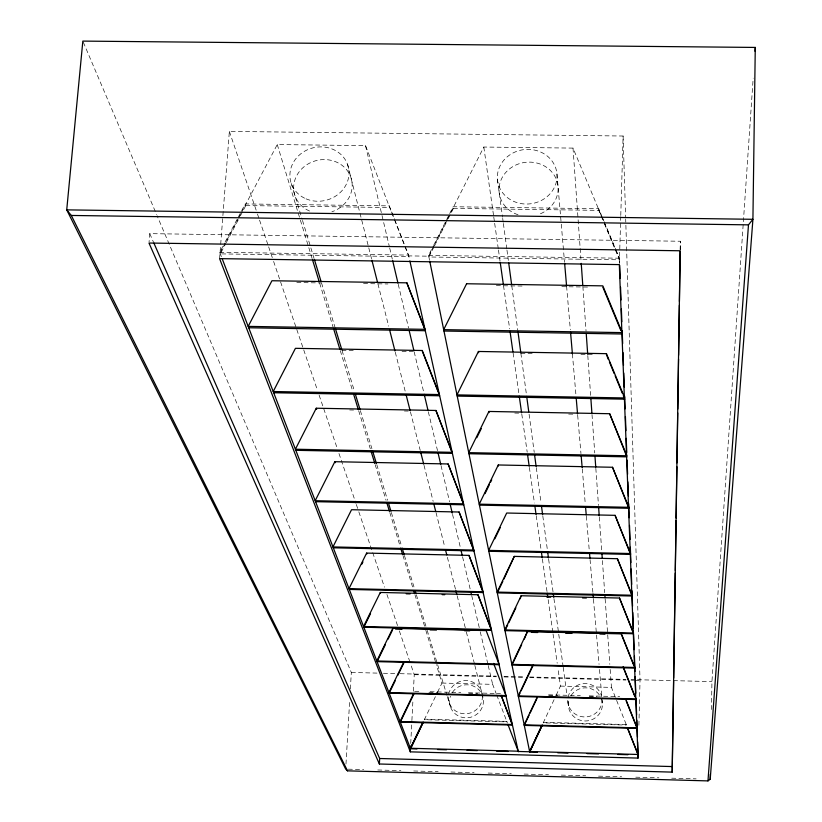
<?xml version="1.0" encoding="UTF-8"?>
<svg xmlns="http://www.w3.org/2000/svg" width="822" height="822" viewBox="0 0 822 822"><rect width="100%" height="100%" fill="white"/><g stroke="black" fill="none" stroke-linecap="round" stroke-linejoin="round"><path stroke-width="0.62" stroke-dasharray="4.11 3.08" d="M680.226 250.217L680.359 241.247L149.768 233.643L149.07 241.863M711.451 709.509L711.944 681.613L753.178 78.182M680.174 249.58L680.359 241.247M638.889 725.261L640.04 680.411L625.696 219.279M619.356 263.482L620.733 216.731M620.774 215.446L623.107 136.02L229.359 131.417L223.327 210M410.723 743.427L411.832 721.778M411.894 720.504L412.942 700.139M413.394 691.23L414.247 674.677L410.527 663.734M345.98 764.008L349.617 701.7M350.367 688.98L351.323 672.447L157.115 215.754M219.587 258.632L223.224 211.275M543.167 722.959L555.59 696.46M556.134 695.309L560.45 686.082L557.922 668.286M424.275 719.805L436.985 693.388M437.54 692.237L441.959 683.051L436.328 664.649M429.495 259.958L428.57 255.395L433.132 246.343M433.708 245.213L449.131 214.665M449.696 213.535L453.128 206.743L598.714 208.716L601.673 215.785M447.096 219.803L428.724 256.187L408.75 255.889M447.661 218.662L483.819 147.035L573.016 148.104L601.19 215.354M434.026 246.805L428.889 256.978L619.521 259.803L603.738 222.135M434.591 245.675L447.713 219.69M448.278 218.56L453.415 208.387L453.128 206.743M221.395 256.69L219.71 252.313L224.457 243.312M225.053 242.182L241.072 211.809M241.668 210.679L245.223 203.928L389.279 205.88L394.334 218.765M220.008 253.104L237.907 219.176M238.503 218.046L240.887 213.525M241.483 212.395L277.261 144.559L365.523 145.617L408.935 256.68L220.317 253.885L225.649 243.774M226.245 242.654L239.87 216.803M240.466 215.683L245.799 205.572L245.223 203.928M245.799 205.572L389.659 207.524L389.279 205.88M453.415 208.387L598.796 210.36L603.245 220.954M219.71 252.313L408.575 255.097L409.582 259.649M428.57 255.395L619.459 258.211L619.634 262.855M296.814 282.562L321.186 282.932M363.53 283.59L387.912 283.97M496.365 285.655L522.042 286.056M561.837 286.673L587.504 287.063M341.931 350.378L354.734 350.604M402.071 351.415L414.874 351.631M520.85 353.46L534.917 353.707M580.948 354.498L593.731 354.714M349.71 409.973L353.532 410.044M404.393 411L408.215 411.072M514.778 413.065L518.631 413.137M568.67 414.072L573.797 414.175M351.323 672.447L378.274 673.136M383.412 673.259L398.814 673.66M400.098 673.691L496.344 676.136M504.04 676.331L524.58 676.845M529.707 676.979L625.963 679.424M631.091 679.558L636.228 679.681M637.512 679.722L711.944 681.613M414.247 674.677L496.354 676.763M504.05 676.958L524.58 677.482M529.707 677.605L625.932 680.051M631.06 680.184L633.628 680.246M634.913 680.287L640.04 680.411M441.959 683.051L492.655 684.346L496.313 693.943M560.45 686.082L611.455 687.398L616.14 699.203M414.689 691.353L421.09 691.518M430.06 691.744L460.793 692.545M468.478 692.741L500.485 693.573M548.593 694.816L580.332 695.628M589.22 695.864L619.696 696.645M428.961 692.299L437.921 692.525M468.632 693.316L477.592 693.552M548.685 695.391L557.563 695.618M589.282 696.439L596.895 696.635M348.251 769.166L363.663 769.587M377.781 769.988L400.879 770.625M413.713 770.985L438.105 771.663M450.939 772.022L474.047 772.67M488.165 773.06L511.274 773.708M524.107 774.067L548.49 774.745M561.323 775.105L585.716 775.783M598.55 776.132L621.658 776.78M635.776 777.17L658.884 777.818M671.718 778.177L696.1 778.855M149.768 233.643L153.365 241.863M83.341 42.282L156.612 214.573M602.166 216.957L603.656 220.502M604.149 221.673L615.503 248.789M616.007 249.96L619.459 258.211M601.694 216.535L615.041 248.388M615.534 249.569L619.49 259.012M616.603 700.385L627.176 726.833M394.796 219.936L404.907 245.727M405.359 246.898L408.575 255.097M496.776 695.135L507.297 722.702M229.359 131.417L257.07 212.847M257.481 214.059L259.146 218.929M259.557 220.142L268.239 245.665M268.65 246.877L273.202 260.245M273.613 261.458L296.362 328.307M296.783 329.519L317.456 390.286M319.111 395.146L336.897 447.404M338.972 453.487L355.926 503.311M356.337 504.523L358.402 510.606M358.824 511.818L384.46 587.175M386.946 594.46L397.704 626.066M399.358 630.926L410.106 662.522M291.276 183.501L302.126 219.186M302.496 220.409L314.076 258.457M321.536 283.004L334.975 327.197M342.065 350.511L354.385 391.015M360.355 410.651L371.924 448.699M376.784 464.656L387.604 500.249M391.344 512.527L401.794 546.887M404.403 555.477L414.483 588.624M416.353 594.758L426.803 629.118M427.173 630.351L437.253 663.488M437.623 664.721L446.963 695.402M447.332 696.624L450.446 706.869M277.261 144.559L312.155 258.632M319.655 283.169L333.157 327.331M340.287 350.634L352.669 391.108M358.669 410.733L370.301 448.761M375.181 464.707L386.063 500.279M389.813 512.548L400.314 546.897M402.944 555.477L413.076 588.603M414.946 594.738L425.457 629.077M425.827 630.31L435.958 663.426M347.583 164.472L368.451 246.61M368.77 247.854L371.606 259.043M377.925 283.898L388.662 326.149M395.29 352.248L405.39 392.022M410.445 411.904L420.237 450.435M424.018 465.344L433.173 501.389M436.02 512.568L444.856 547.37M447.384 557.316L455.594 589.631M457.176 595.837L466.012 630.638M466.331 631.882L474.541 664.197M474.849 665.44L482.545 695.7A16.995 16.471 -17.1 0 1 466.506 717.832A16.995 16.471 -17.1 0 1 450.466 696.244M365.523 145.617L389.412 246.867M389.71 248.11L392.361 259.362M398.259 284.361L408.585 328.112M414.196 351.857L423.926 393.111M428.354 411.863L437.499 450.61M441.034 465.612L449.593 501.852M452.542 514.356L460.505 548.099M462.57 556.854L470.235 589.353M471.715 595.601L479.976 630.597M480.264 631.851L487.939 664.351M488.227 665.604L492.655 684.346M483.819 147.035L493.58 215.693M493.765 216.957L494.484 222.043M494.659 223.317L498.276 248.747M498.461 250.011L500.084 261.458M503.516 285.614L509.661 328.841M513.103 352.998L519.062 394.95M521.775 414.021L527.2 452.162M529.368 467.42L534.423 503.013M536.232 515.723L541.112 550.052M542.376 558.95L547.082 592.004M548.161 599.639L552.867 632.693M553.042 633.957L557.203 663.2M497.413 179.237L502.519 217.131M502.694 218.405L503.208 222.217M503.383 223.492L506.814 248.922M506.979 250.196L508.356 260.369M511.777 285.799L517.778 330.31M520.871 353.203L526.522 395.166M529.091 414.237L534.238 452.388M536.293 467.646L541.092 503.259M542.808 515.969L547.442 550.308M548.634 559.207L553.093 592.272M553.956 598.632L558.58 632.961M558.755 634.235L563.039 666.026M563.204 667.3L566.975 695.268M567.838 701.628L568.392 705.749M556.967 174.017A29.9 27.29 -7.5 0 1 514.264 201.626A29.9 27.29 -7.5 0 1 510.359 154.505A29.9 27.29 -7.5 0 1 556.967 174.017L564.509 261.92M566.594 286.2L570.324 329.632M572.41 353.912L576.027 396.07M577.671 415.233L580.959 453.569M582.274 468.9L585.346 504.667M586.333 516.175L589.292 550.668M590.062 559.607L592.919 592.826M593.463 599.217L596.423 633.711M596.536 634.985L599.053 664.371M599.495 669.488L601.796 696.316M602.197 700.94L602.372 703.005M573.016 148.104L581.144 262.115M582.87 286.446L586.065 331.287M587.802 355.618L590.638 395.331M592.004 414.545L594.748 452.973M595.837 468.345L598.488 505.499M599.31 517.028L601.776 551.613M602.413 560.573L604.694 592.6M605.156 599.002L607.622 633.598M607.715 634.872L609.811 664.34M610.181 669.457L611.455 687.398M598.714 208.716L598.796 210.36M623.107 136.02L625.665 218.005M601.437 698.782A17.046 16.574 -4.2 0 1 585.613 720.986A17.046 16.574 -4.2 0 1 569.184 699.327M571.105 695.422A17.046 16.574 -4.2 0 1 600.553 696.799M518.004 214.737A29.592 27.054 -7.4 0 1 505.16 173.175A29.592 27.054 -7.4 0 1 552.548 172.856A29.592 27.054 -7.4 0 1 538.287 214.593M602.012 698.875A17.149 16.666 -4.3 0 1 585.151 716.948A17.149 16.666 -4.3 0 1 567.807 699.45M568.074 697.292A17.149 16.666 -4.3 0 1 601.694 696.717M452.419 692.36A16.995 16.471 -17.1 0 1 481.692 693.717M309.514 211.018A29.438 26.777 -14.5 0 1 301.253 169.342A29.438 26.777 -14.5 0 1 347.531 170.894A29.438 26.777 -14.5 0 1 331.913 211.768M482.36 695.772A17.087 16.563 -17 0 1 465.355 713.784A17.087 16.563 -17 0 1 448.339 696.357M448.637 694.2A17.087 16.563 -17 0 1 465.355 680.575A17.087 16.563 -17 0 1 482.062 693.624M506.825 721.356L424.358 719.168L424.542 719.702L506.948 721.891L506.825 721.356M626.261 724.531L543.291 722.333L543.383 722.867L626.292 725.066L626.261 724.531M306.041 198.842A29.736 27.013 -14.5 0 0 348.99 171.377A29.736 27.013 -14.5 0 0 303.349 151.988A29.736 27.013 -14.5 0 0 306.041 198.842"/><path stroke-width="1.23" d="M755.274 47.429L752.921 219.299L710.218 779.246L707.978 780.9L347.521 770.841L345.692 769.094L66.726 209.867L82.837 41.1L755.274 47.429L755.007 51.272M672.201 772.115L680.154 250.772L148.967 243.035L379.374 763.998L672.201 772.115L673.639 680.719M673.67 678.16L675.283 573.098M675.324 570.53L676.085 520.562M676.126 518.004L676.907 466.752M676.968 462.909L677.729 412.932M677.79 409.089L678.561 359.122M678.612 355.279L679.383 305.311M679.434 301.469L680.205 251.491M710.218 779.246L710.311 774.18M638.047 758.09L619.326 264.602L219.587 258.632L410.291 751.853L638.047 758.09L638.129 754.73M410.291 751.853L410.589 745.975M379.374 763.998L379.672 758.501L153.878 243.045M707.978 780.9L748.482 224.858L752.921 219.299L66.726 209.867L71.319 215.456L347.521 770.841M541.719 725.692L529.604 751.514L638.119 754.473L627.371 727.562M542.088 725.271L529.666 751.77L518.281 751.462M537.372 752.233L529.717 752.027L542.335 725.107M537.383 696.789L524.179 724.84L637.122 727.85L625.696 699.08M529.039 715.304L524.292 725.394L637.142 728.405M530.098 713.064L536.951 698.495M532.635 665.532L518.281 695.895L636.033 698.947L636.639 715.027M519.997 693.131L518.405 696.501L636.053 699.543M521.056 690.881L533.273 665.039M527.426 631.594L511.859 664.371L634.851 667.464L621.422 633.875L527.426 631.594L524.323 639.064M512.527 663.899L521.651 644.705M521.158 595.745L504.842 629.919L633.557 633.032L619.5 598.036L521.158 595.745L520.203 598.765M507.708 624.946L504.985 630.638L633.587 633.752M508.797 622.665L515.856 607.869M514.274 556.391L497.135 592.097L632.139 595.231L617.404 558.703L514.274 556.391L503.927 579.078M502.828 581.38L497.3 592.888L632.159 596.022M422.744 722.528L410.363 748.267L518.22 751.205L507.862 724.285M410.466 748.513L423.176 722.106M416.98 748.955L410.558 748.77L422.929 723.062M413.61 693.583L400.088 721.541L512.322 724.531L501.399 695.946M413.805 694.169L400.304 722.096L512.445 725.086M494.834 538.821L500.29 527.508M498.286 464.975L479.236 504.163L628.83 507.308L612.524 467.266L498.286 464.975L498.461 465.992M485.031 493.621L489.501 484.415M490.621 482.103L491.741 479.801M403.653 662.296L388.95 692.545L505.931 695.576L493.611 663.416M395.166 680.832L389.176 693.152L506.064 696.183M397.889 675.242L403.869 662.922M488.926 411.452L468.735 452.645L626.888 455.768L609.657 413.713L488.926 411.452L489.121 412.582M476.801 437.736L481.281 428.591M392.782 628.337L376.815 660.98L498.964 664.053L486.131 630.597L392.782 628.337L393.019 629.015M385.313 644.767L377.062 661.648L499.108 664.71M388.066 639.146L392.464 630.145M380.309 592.457L363.55 626.498L491.34 629.59L477.952 594.738L380.309 592.457L380.565 593.207M370.527 613.613L363.827 627.217L491.505 630.31M478.435 351.467L456.97 394.879L624.71 397.951L606.451 353.666L478.435 351.467L478.661 352.73M366.622 553.093L349.001 588.644L482.987 591.768L468.982 555.384L366.622 553.093L366.91 553.915M361.793 564.231L362.934 561.94M334.842 461.697L315.196 500.711L463.546 503.835L448.134 463.968L334.842 461.697L335.201 462.714M316.254 408.226L295.406 449.223L452.162 452.316L435.937 410.466L316.254 408.226L316.645 409.356M71.319 215.456L748.482 224.858M406.828 282.83L271.938 280.744L248.182 326.385L424.984 329.334L406.828 282.83L425.293 330.721L248.717 327.773M443.972 331.03L622.305 334.009M422.261 350.501L295.427 348.323L273.223 391.519L439.4 394.56L422.261 350.501L422.549 351.765M273.695 392.741L439.667 395.783M457.227 396.101L624.761 399.173M295.828 450.312L452.408 453.405M468.961 453.734L626.929 456.857M315.576 501.677L463.762 504.8M479.432 505.129L628.861 508.284L612.524 467.266M459.087 512.014L351.539 509.722L332.961 546.928L473.77 550.052L459.087 512.014L473.955 550.925L333.3 547.801M615.082 515.332L506.691 513.02L488.648 550.38L630.566 553.535L615.082 515.332L630.597 554.418L488.823 551.264M349.309 589.436L483.161 592.559M406.243 593.803L410.086 593.895M442.185 594.645L444.743 594.707M546.805 597.091L550.637 597.183M582.541 597.923L586.363 598.015M395.567 629.077L401.958 629.231M430.07 629.919L436.461 630.073M464.564 630.751L469.681 630.875M531.351 632.375L537.701 632.529M565.618 633.207L571.958 633.361M599.885 634.039L604.961 634.163M511.993 665.029L634.872 668.122M437.499 749.51L446.48 749.756M467.009 750.311L477.274 750.599M496.519 751.123L508.068 751.442M557.778 752.798L567.981 753.075M587.114 753.599L598.601 753.908M617.733 754.432L627.936 754.709M379.672 758.501L672.324 766.566M602.906 287.31L620.857 330.506M607.006 356.101L608.444 359.594M609.4 361.916L614.198 373.558M615.164 375.89L622.357 393.348M623.323 395.68L624.278 398.012M625.974 454.525L609.657 413.713M631.686 594.851L617.404 558.703M632.642 631.419L619.5 598.036M621.915 635.725L633.947 665.799M623.168 666.673L636.033 698.947M623.662 668.45L634.676 696.09M626.179 700.806L636.69 727.254M627.659 728.518L637.687 753.836M423.011 352.957L438.28 392.207M451.946 452.213L435.937 410.466M463.31 503.629L448.134 463.968M482.257 590.206L468.982 555.384M222.31 259.084L410.558 748.77M490.611 627.987L477.952 594.738M501.081 695.34L511.541 722.702M314.446 259.69L321.166 281.782M335.345 328.42L341.695 349.288M355.505 394.694L359.985 409.428M372.674 451.155L376.404 463.433M388.354 502.704L390.964 511.294M402.163 548.12L404.034 554.254M415.233 591.069L415.973 593.525M312.524 259.865L319.275 281.936M333.537 328.553L339.918 349.401M353.419 393.563L358.3 409.51M371.051 451.216L374.801 463.485M386.813 502.735L389.433 511.325M400.694 548.12L402.564 554.254M413.826 591.059L414.576 593.505M371.924 260.286L377.606 282.655M389.607 329.879L394.971 351.004M406.027 394.509L410.127 410.661M420.864 452.922L423.71 464.101M433.811 503.876L435.701 511.335M445.493 549.856L446.757 554.829M455.912 590.874L456.857 594.594M392.659 260.615L397.971 283.107M409.181 330.608L413.898 350.614M424.224 394.355L428.057 410.61M438.085 453.107L440.736 464.358M450.179 504.359L452.244 513.103M461.091 550.606L462.272 555.6M470.831 591.85L471.417 594.357M409.859 260.893L518.333 751.719M429.752 261.221L529.717 752.027M500.269 262.732L503.341 284.34M510.03 331.379L512.918 351.724M519.247 396.225L521.59 412.747M527.56 454.7L529.183 466.146M534.793 505.551L536.057 514.459M541.472 552.6L542.201 557.686M547.257 593.279L547.801 597.091M508.695 262.917L511.613 284.535M517.952 331.585L520.696 351.929M526.697 396.44L528.752 411.699M534.577 454.936L536.119 466.382M541.441 505.797L542.633 514.695M547.606 551.572L548.469 557.933M553.268 593.546L553.781 597.358M564.622 263.194L566.594 286.2M570.54 332.191L572.41 353.912M576.243 398.629L577.558 413.959M581.185 456.118L582.171 467.615M585.562 507.225L586.23 514.891M589.518 553.216L589.949 558.333M593.022 594.101L593.35 597.943M581.226 263.389L582.777 285.172M586.25 333.845L587.709 354.344M590.823 397.899L591.912 413.271M594.923 455.542L595.745 467.071M598.673 508.058L599.217 515.743M601.961 554.172L602.228 558.015M604.879 595.159L605.064 597.728M606.451 353.666L606.523 354.94M621.422 633.875L621.453 634.563M619.726 265.414L620.209 278.226M620.548 287.186L621.031 299.999M621.37 308.969L621.853 321.772M622.182 330.742L622.665 343.545M623.004 352.515L623.487 365.328M623.775 373.013L624.309 387.1M624.648 396.07L625.121 408.873M625.419 416.559L625.943 430.656M626.23 438.342L626.765 452.429M627.052 460.115L627.587 474.202M627.874 481.887L628.398 495.985M628.686 503.67L629.22 517.757M629.508 525.443L630.042 539.53M630.33 547.216L630.906 562.587M631.152 568.999L631.728 584.37M631.964 590.771L632.539 606.143M632.786 612.544L633.361 627.916M633.608 634.327L634.183 649.699M634.42 656.1L635.005 671.471M635.19 676.598L635.817 693.244M636.834 720.144L637.461 736.8M637.646 741.927L638.139 754.986M466.598 283.754L443.685 329.643L622.254 332.612L602.834 285.861L466.598 283.754"/></g></svg>
